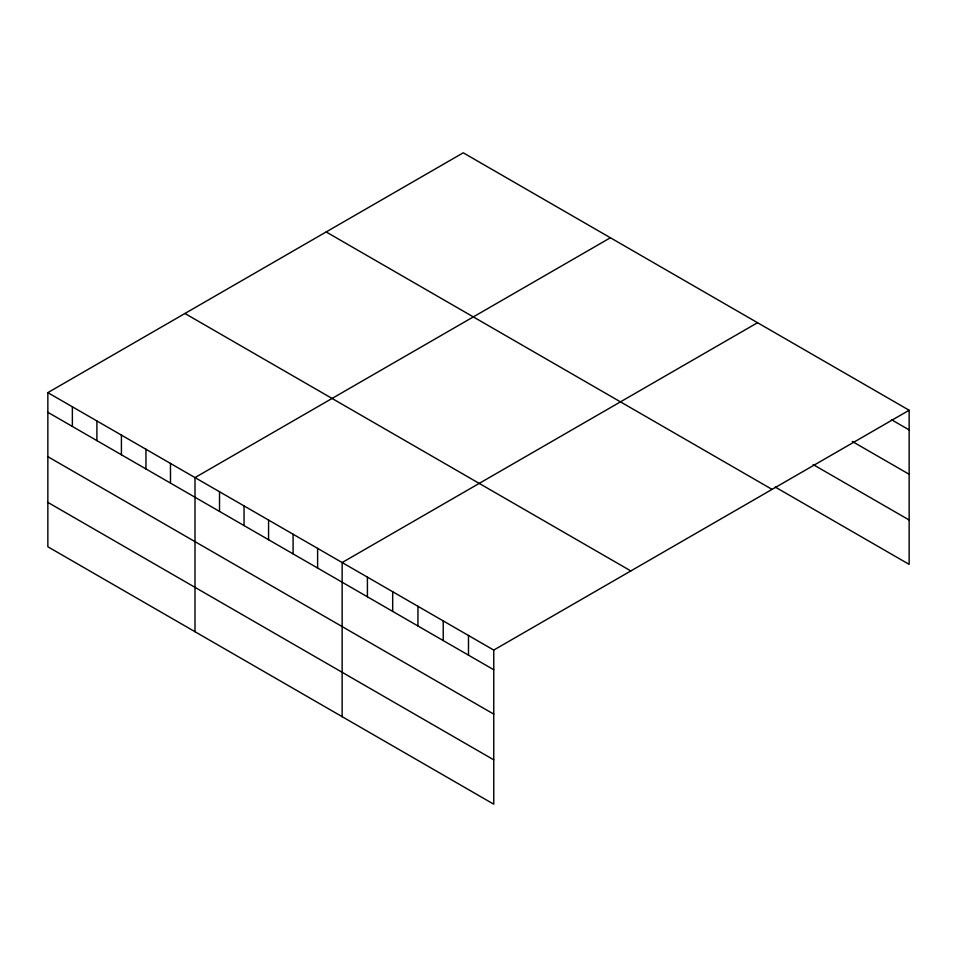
<?xml version="1.0" encoding="UTF-8"?>
<svg xmlns="http://www.w3.org/2000/svg" width="957" height="957" viewBox="0 0 957 957"><rect width="100%" height="100%" fill="white"/><g stroke="black" fill="none" stroke-linecap="round" stroke-linejoin="round"><path stroke-width="1.44" d="M909.15 410.242L493.752 650.078L493.752 804.191L47.85 546.758L47.85 392.633L463.248 152.809L909.15 410.242L909.15 564.367L775.23 487.053M610.399 237.767L195.001 477.591L195.001 631.704M757.537 322.712L342.151 562.549L342.151 716.661M891.457 419.704L909.15 429.908M852.292 441.464L909.15 474.277M813.127 464.564L909.15 519.998M326.17 231.953L772.072 489.386M184.928 313.489L630.83 570.934M47.85 392.633L493.752 650.078M47.85 412.3L493.752 669.744M47.85 456.668L493.752 714.113M47.85 502.389L493.752 759.822M468.487 635.484L468.487 655.15M443.223 620.902L443.223 640.568M417.946 606.307L417.946 625.974M392.681 591.725L392.681 611.391M367.416 577.131L367.416 596.797M317.616 548.385L317.616 568.051M293.093 534.221L293.093 553.888M268.57 520.07L268.57 539.736M244.047 505.906L244.047 525.572M219.524 491.742L219.524 511.421M170.478 463.427L170.478 483.094M145.954 449.276L145.954 468.942M121.419 435.112L121.419 454.778M96.896 420.948L96.896 440.615M72.373 406.797L72.373 426.463"/></g></svg>
